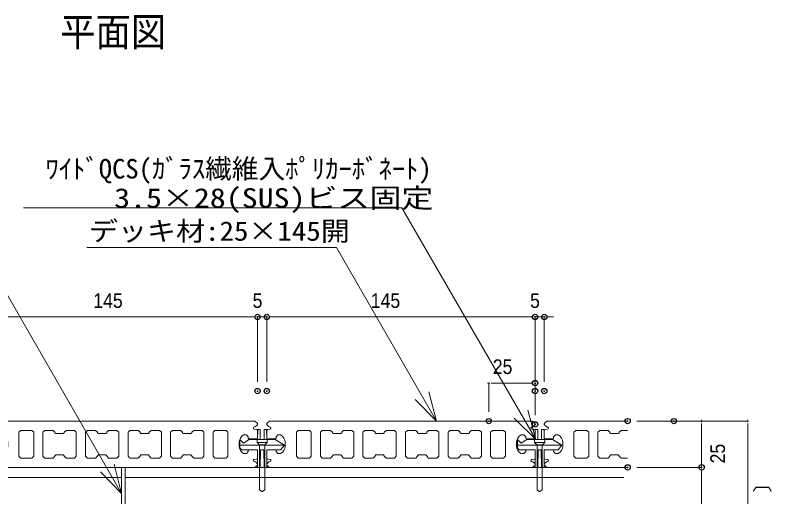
# Model space of a CAD drawing. Units: millimetres, scale not verified. Extents: x -12715 to 12220, y -3398 to 4210.
# Drawn here: x -1237.1 to -828.1, y 2784.6 to 3044.7 of the extents above; entities that cross this region are included whole.
import ezdxf
from ezdxf.enums import TextEntityAlignment as Align

# ---------------------------------------------------------------- set-up
doc = ezdxf.new("R2010")
doc.units = ezdxf.units.MM
doc.header["$LTSCALE"] = 5.7
doc.header["$PDMODE"] = 32
doc.header["$PDSIZE"] = 2.85
for name, color, linetype, lineweight in [('0-1_デッキ', 7, 'Continuous', 9), ('0-2_文字', 4, 'Continuous', 9), ('0-3_寸法', 7, 'Continuous', 9), ('0-5_根太', 4, 'Continuous', 9), ('0-7_0', 7, 'Continuous', 9), ('0-9_目地材', 7, 'Continuous', 9), ('0-B_WQCS', 4, 'Continuous', 9)]:
    doc.layers.add(name, color=color, linetype=linetype, lineweight=lineweight)
doc.layers.add('0-8_DEFPOINTS', color=7, linetype='Continuous')
doc.styles.add('Osaka', font='')
doc.styles.add('ＭＳ ゴシック', font='')
doc.styles.get('Osaka').set_extended_font_data('Osaka')
doc.styles.get('ＭＳ ゴシック').set_extended_font_data('MS Gothic')

# ---------------------------------------------------------------- blocks, each defined once
blk = doc.blocks.new('_DOT')
at = {"layer": '0-7_0'}
for p, q in [((-20, 0), (-40, 0)), ((-10, 0), (10, 0))]:
    blk.add_line(p, q, dxfattribs=at)
blk = doc.blocks.new('25×145開\u30002軸')
at = {"layer": '0-1_デッキ'}
for p, q in [((-2900, 440.1), (-2900, 429.4)), ((-2892.4, 413.5), (-2853.1, 382.1)), ((-2846.2, 378.5), (-2824.5, 371.9)), ((-2810, 352.5), (-2810, 346.2)), ((2810, 346.2), (2810, 352.5)), ((2824.5, 371.9), (2846.2, 378.5)), ((2853.1, 382.1), (2892.4, 413.5)), ((2900, 429.4), (2900, 440.1)), ((-2828.5, 326), (-2881.5, 321.2)), ((2881.5, 321.2), (2828.5, 326)), ((-2500, 40), (-2500, -40)), ((2500, -40), (2500, 40)), ((-2881.5, -321.2), (-2828.5, -326)), ((2828.5, -326), (2881.5, -321.2)), ((-2900, -429.4), (-2900, -440.1)), ((-2853.1, -382.1), (-2892.4, -413.5)), ((-2824.5, -371.9), (-2846.2, -378.5)), ((-2810, -346.2), (-2810, -352.5)), ((2810, -352.5), (2810, -346.2)), ((2846.2, -378.5), (2824.5, -371.9)), ((2892.4, -413.5), (2853.1, -382.1)), ((2900, -440.1), (2900, -429.4))]:
    blk.add_line(p, q, dxfattribs=at)
for points in [[(2892.7, 455.7), (2839.5, 500), (-2839.5, 500), (-2892.7, 455.7)], [(-2900, 301), (-2900, 130), (-2890, 120), (-2710, 120)], [(-2710, 120), (-2700, 130), (-2700, 160), (-2660, 200), (-2600, 200)], [(2600, 200), (2660, 200), (2700, 160), (2700, 130), (2710, 120), (2890, 120), (2900, 130), (2900, 301)], [(-2600, -200), (-2660, -200), (-2700, -160), (-2700, -130), (-2710, -120), (-2890, -120), (-2900, -130), (-2900, -301)], [(2900, -301), (2900, -130), (2890, -120), (2710, -120), (2700, -130), (2700, -160), (2660, -200), (2600, -200)], [(-2892.7, -455.7), (-2839.5, -500), (2839.5, -500), (2892.7, -455.7)]]:
    blk.add_lwpolyline(points, dxfattribs=at)
for points in [[(-2260, -259.9), (-2260, 259.9), (-2220, 299.9), (-1980, 300), (-1940, 260), (-1940, -260), (-1980, -300), (-2220, -299.9)], [(-1740, -260), (-1740, 260), (-1700, 300), (-1520, 300), (-1480, 260), (-1480, 250), (-1460, 230), (-1300, 230), (-1280, 250), (-1280, 260), (-1240, 300), (-1060, 300), (-1020, 260), (-1020, -260), (-1060, -300), (-1240, -300), (-1280, -260), (-1280, -250), (-1300, -230), (-1460, -230), (-1480, -250), (-1480, -260), (-1520, -300), (-1700, -300)], [(-780, 300), (-600, 300), (-560, 260), (-560, 250), (-540, 230), (-380, 230), (-360, 250), (-360, 260), (-320, 300), (-140, 300), (-100, 260), (-100, -260), (-140, -300), (-320, -300), (-360, -260), (-360, -250), (-380, -230), (-540, -230), (-560, -250), (-560, -260), (-600, -300), (-780, -300), (-820, -260), (-820, 260)], [(140, -300), (100, -260), (100, 260), (140, 300), (320, 300), (360, 260), (360, 250), (380, 230), (540, 230), (560, 250), (560, 260), (600, 300), (780, 300), (820, 260), (820, -260), (780, -300), (600, -300), (560, -260), (560, -250), (540, -230), (380, -230), (360, -250), (360, -260), (320, -300)], [(1280, -260), (1240, -300), (1060, -300), (1020, -260), (1020, 260), (1060, 300), (1240, 300), (1280, 260), (1280, 250), (1300, 230), (1460, 230), (1480, 250), (1480, 260), (1520, 300), (1700, 300), (1740, 260), (1740, -260), (1700, -300), (1520, -300), (1480, -260), (1480, -250), (1460, -230), (1300, -230), (1280, -250)], [(2260, -259.9), (2220, -299.9), (1980, -300), (1940, -260), (1940, 260), (1980, 300), (2220, 299.9), (2260, 259.9)]]:
    blk.add_lwpolyline(points, close=True, dxfattribs=at)
for centre, radius, start, end in [((-2879.7, 440.1), 20.3, 129.80557, 180), ((-2879.7, 429.4), 20.3, 180, 231.34019), ((-2840.4, 397.9), 20.3, 231.34019, 253.30076), ((-2830.3, 346.2), 20.3, 275.07961, 0), ((-2830.3, 352.5), 20.3, 0, 73.30076), ((2830.3, 352.5), 20.3, 106.69924, 180), ((2830.3, 346.2), 20.3, 180, 264.92039), ((2840.4, 397.9), 20.3, 286.69924, 308.65981), ((2879.7, 429.4), 20.3, 308.65981, 0), ((2879.7, 440.1), 20.3, 0, 50.19443), ((-2879.7, 301), 20.3, 95.07961, 180), ((-2688.3, 33.5), 188.4, 1.96794, 62.04932), ((2688.3, 33.5), 188.4, 117.95068, 178.03206), ((2879.7, 301), 20.3, 0, 84.92039), ((-2688.3, -33.5), 188.4, 297.95068, 358.03206), ((2688.3, -33.5), 188.4, 181.96794, 242.04932), ((-2879.7, -301), 20.3, 180, 264.92039), ((-2830.3, -346.2), 20.3, 0, 84.92039), ((2830.3, -346.2), 20.3, 95.07961, 180), ((2879.7, -301), 20.3, 275.07961, 0), ((-2879.7, -429.4), 20.3, 128.65981, 180), ((-2879.7, -440.1), 20.3, 180, 230.19443), ((-2840.4, -397.9), 20.3, 106.69924, 128.65981), ((-2830.3, -352.5), 20.3, 286.69924, 0), ((2830.3, -352.5), 20.3, 180, 253.30076), ((2840.4, -397.9), 20.3, 51.34019, 73.30076), ((2879.7, -429.4), 20.3, 0, 51.34019), ((2879.7, -440.1), 20.3, 309.80557, 0)]:
    blk.add_arc(centre, radius, start, end, dxfattribs=at)
blk = doc.blocks.new('グループ-57-1')
at = {"layer": '0-1_デッキ'}
for p, q in [((-48747.7, -3841.4), (-48747.7, -3852.1)), ((-48687.2, -3781.4), (-48740.3, -3825.7)), ((-48740, -3868), (-48700.8, -3899.4)), ((-48693.9, -3903), (-48672.2, -3909.5)), ((-46945.4, -3781.4), (-48687.2, -3781.4)), ((-48747.7, -3980.4), (-48747.7, -4151.4)), ((-48676.2, -3955.5), (-48729.1, -3960.2)), ((-48657.7, -3929), (-48657.7, -3935.3)), ((-48547.7, -4121.4), (-48507.7, -4081.4)), ((-48507.7, -4081.4), (-48447.7, -4081.4)), ((-48747.7, -4151.4), (-48737.7, -4161.4)), ((-48737.7, -4161.4), (-48557.7, -4161.4)), ((-48557.7, -4161.4), (-48547.7, -4151.4)), ((-48547.7, -4151.4), (-48547.7, -4121.4)), ((-48347.7, -4241.4), (-48347.7, -4321.4)), ((-48737.7, -4401.5), (-48747.7, -4411.5)), ((-48747.7, -4411.5), (-48747.7, -4582.5)), ((-48557.7, -4401.5), (-48737.7, -4401.5)), ((-48547.7, -4411.5), (-48557.7, -4401.5)), ((-48547.7, -4441.4), (-48547.7, -4411.5)), ((-48507.7, -4481.4), (-48547.7, -4441.4)), ((-48447.7, -4481.4), (-48507.7, -4481.4)), ((-48747.7, -4710.8), (-48747.7, -4721.5)), ((-48740.3, -4737.1), (-48687.2, -4781.4)), ((-48700.8, -4663.5), (-48740, -4694.9)), ((-48729.1, -4602.7), (-48676.2, -4607.4)), ((-48672.2, -4653.4), (-48693.9, -4659.9)), ((-48657.7, -4627.6), (-48657.7, -4633.9)), ((-48687.2, -4781.4), (-46945.4, -4781.4))]:
    blk.add_line(p, q, dxfattribs=at)
for centre, radius, start, end in [((-48727.3, -3841.4), 20.3, 129.80557, 180), ((-48727.3, -3852.1), 20.3, 180, 231.34019), ((-48688.1, -3883.5), 20.3, 231.34019, 253.30076), ((-48678, -3929), 20.3, 360, 73.30076), ((-48727.3, -3980.4), 20.3, 95.07961, 180), ((-48678, -3935.3), 20.3, 275.07961, 0), ((-48536, -4247.9), 188.4, 1.96794, 62.04932), ((-48536, -4315), 188.4, 297.95068, 358.03206), ((-48727.3, -4582.5), 20.3, 180, 264.92039), ((-48727.3, -4710.8), 20.3, 128.65981, 180), ((-48727.3, -4721.5), 20.3, 180, 230.19443), ((-48688.1, -4679.4), 20.3, 106.69924, 128.65981), ((-48678, -4627.6), 20.3, 360, 84.92039), ((-48678, -4633.9), 20.3, 286.69924, 0)]:
    blk.add_arc(centre, radius, start, end, dxfattribs=at)
at = {"layer": '0-9_目地材'}
for p, q in [((-48107.7, -4021.5), (-48067.7, -3981.5)), ((-48107.7, -4541.4), (-48107.7, -4021.5)), ((-48067.7, -3981.5), (-47827.7, -3981.4)), ((-47827.7, -3981.4), (-47787.7, -4021.4)), ((-47787.7, -4021.4), (-47787.7, -4541.4)), ((-47587.7, -4021.4), (-47547.7, -3981.4)), ((-47587.7, -4541.4), (-47587.7, -4021.4)), ((-47547.7, -3981.4), (-47367.7, -3981.4)), ((-47367.7, -3981.4), (-47327.7, -4021.4)), ((-47327.7, -4021.4), (-47327.7, -4031.4)), ((-47327.7, -4031.4), (-47307.7, -4051.4)), ((-47307.7, -4051.4), (-47147.7, -4051.4)), ((-47147.7, -4051.4), (-47127.7, -4031.4)), ((-47127.7, -4021.4), (-47087.7, -3981.4)), ((-47127.7, -4031.4), (-47127.7, -4021.4)), ((-47087.7, -3981.4), (-46945.4, -3981.4)), ((-48067.7, -4581.4), (-48107.7, -4541.4)), ((-47787.7, -4541.4), (-47827.7, -4581.5)), ((-47547.7, -4581.4), (-47587.7, -4541.4)), ((-47327.7, -4541.4), (-47367.7, -4581.4)), ((-47307.7, -4511.4), (-47327.7, -4531.4)), ((-47327.7, -4531.4), (-47327.7, -4541.4)), ((-47147.7, -4511.4), (-47307.7, -4511.4)), ((-47127.7, -4531.4), (-47147.7, -4511.4)), ((-47127.7, -4541.4), (-47127.7, -4531.4)), ((-47087.7, -4581.4), (-47127.7, -4541.4)), ((-47827.7, -4581.5), (-48067.7, -4581.4)), ((-47367.7, -4581.4), (-47547.7, -4581.4)), ((-46945.4, -4581.4), (-47087.7, -4581.4))]:
    blk.add_line(p, q, dxfattribs=at)
blk = doc.blocks.new('グループ-284-1')
at = {"layer": '0-5_根太'}
for p, q in [((-68227.9, -4781.4), (-57887.9, -4781.4)), ((-57887.9, -6181.4), (-57887.9, -4781.4)), ((-68227.9, -5001.4), (-57887.9, -5001.4)), ((-68227.9, -6117.4), (-57887.9, -6117.4)), ((-68227.9, -6181.4), (-57887.9, -6181.4))]:
    blk.add_line(p, q, dxfattribs=at)
blk = doc.blocks.new('グループ-285-1')
at = {"layer": '0-5_根太'}
for p, q in [((-57807.9, -4781.4), (-47027.9, -4781.4)), ((-57807.9, -6181.4), (-57807.9, -4781.4)), ((-57807.9, -5001.4), (-47027.9, -5001.4)), ((-57807.9, -6117.4), (-47027.9, -6117.4)), ((-57807.9, -6181.4), (-47027.9, -6181.4))]:
    blk.add_line(p, q, dxfattribs=at)
blk = doc.blocks.new('グループ-405-1')
at = {"layer": '0-B_WQCS'}
for p, q in [((-96.4, 658.2), (-99.7, 469.1)), ((-40, 670), (-84.4, 670)), ((-40, 670), (-40, 658.4)), ((-40, 658.4), (-40, 469.3)), ((40, 658.4), (40, 670)), ((84.4, 670), (40, 670)), ((40, 469.3), (40, 658.4)), ((99.7, 469.1), (96.4, 658.2)), ((480, 330), (-480, 330)), ((-280, 450), (280, 450)), ((400, 230), (480, 330)), ((-100, 211.1), (-100, -138)), ((-33.7, 210.7), (-39.8, -138.4)), ((39.8, -138.4), (33.7, 210.7)), ((100, -138), (100, 211.1)), ((-88, -150), (-40, -150)), ((-39.8, -138.4), (-40, -150)), ((40, -150), (39.8, -138.4)), ((40, -150), (88, -150))]:
    blk.add_line(p, q, dxfattribs=at)
blk.add_lwpolyline([(-480, 450), (-400, 370), (-280, 450), (-99.7, 470), (-96.4, 658.2), (-84.4, 670), (-40, 670), (-40, 450), (40, 450), (40, 670), (84.4, 670), (96.4, 658.2), (99.7, 470), (280, 450), (480, 330), (397.8, 230), (100, 230), (100, -138), (88, -150), (40, -150), (33.4, 230), (-33.4, 230), (-40, -150), (-88, -150), (-100, -138), (-100, 230), (-440, 230), (-480, 270)], close=True, dxfattribs=at)
for centre, start, end in [((-84.4, 658), 90, 179), ((84.4, 658), 1, 90), ((-88, -138), 180, 270), ((88, -138), 270, 0)]:
    blk.add_arc(centre, 12, start, end, dxfattribs=at)
blk = doc.blocks.new('グループ-406-1')
at = {"layer": '0-B_WQCS'}
for p, q in [((110, 390), (-110, 390)), ((-110, 390), (-79.9, 359.8)), ((56.4, 336.4), (-56.4, 336.4)), ((110, 390), (79.8, 359.8)), ((110, 450), (110, 390)), ((-56.4, 303.3), (-56.4, -634)), ((56.4, 303.3), (56.4, -634)), ((-56.4, -634), (-7.3, -668.4)), ((-7.3, -668.4), (0, -670))]:
    blk.add_line(p, q, dxfattribs=at)
for points in [[(110, 450), (-110, 450), (-110, 390)], [(0, -670), (7.2, -668.4), (56.4, -634)]]:
    blk.add_lwpolyline(points, dxfattribs=at)
for centre, start, end in [((-136.4, 303.3), 0, 45), ((136.4, 303.3), 135, 180)]:
    blk.add_arc(centre, 80, start, end, dxfattribs=at)
blk = doc.blocks.new('グループ-407-1')
at = {"layer": '0-B_WQCS'}
for name in ['グループ-405-1', 'グループ-406-1']:
    blk.add_blockref(name, (0, 0), dxfattribs=at)
blk = doc.blocks.new('WQCS2016断')
at = {"layer": '0-B_WQCS'}
blk.add_blockref('グループ-407-1', (0, 0), dxfattribs=at)

msp = doc.modelspace()

# ---------------------------------------------------------------- linework, layer by layer
at = {"layer": '0-2_文字'}
for p, q in [((-1028.055, 2940.694), (-1232.666, 2940.694)), ((-1028.055, 2940.694), (-955.753, 2815.464)), ((-1063.462, 2919.204), (-1198.411, 2919.204)), ((-1063.462, 2919.204), (-1009.341, 2825.464)), ((-1251.218, 2910.323), (-1179.611, 2786.296))]:
    msp.add_line(p, q, dxfattribs=at)
for points in [[(-1013.595, 2841.339), (-1009.341, 2825.464), (-1020.962, 2837.085)], [(-960.007, 2831.339), (-955.753, 2815.464), (-967.375, 2827.085)], [(-1183.587, 2802.243), (-1179.611, 2786.296), (-1191.027, 2798.118)]]:
    msp.add_lwpolyline(points, dxfattribs=at)
at = {"layer": '0-3_寸法'}
for p, q in [((-1248.602, 2881.707), (-1108.609, 2881.707)), ((-1108.609, 2881.707), (-1111.113, 2881.707)), ((-1106.106, 2846.707), (-1106.106, 2881.707)), ((-1106.106, 2846.707), (-1106.106, 2881.707)), ((-1106.106, 2881.707), (-1101.106, 2881.707)), ((-1101.106, 2846.707), (-1101.106, 2881.707)), ((-1101.106, 2846.707), (-1101.106, 2881.707)), ((-1098.602, 2881.707), (-958.609, 2881.707)), ((-1098.602, 2881.707), (-1096.098, 2881.707)), ((-958.609, 2881.707), (-961.113, 2881.707)), ((-956.106, 2846.707), (-956.106, 2881.707)), ((-956.106, 2846.707), (-956.106, 2881.707)), ((-956.106, 2881.707), (-951.106, 2881.707)), ((-951.106, 2846.707), (-951.106, 2881.707)), ((-948.602, 2881.707), (-946.098, 2881.707)), ((-981.106, 2830.464), (-981.106, 2846)), ((-978.602, 2846), (-958.61, 2846)), ((-956.106, 2828.698), (-956.106, 2846)), ((-901.048, 2825.464), (-866.048, 2825.464)), ((-876.048, 2825.464), (-841.048, 2825.464)), ((-866.048, 2822.96), (-866.048, 2802.968)), ((-841.048, 2822.96), (-841.048, 2672.968)), ((-901.048, 2800.464), (-866.048, 2800.464)), ((-901.048, 2800.464), (-866.048, 2800.464)), ((-866.048, 2767.968), (-866.048, 2797.96))]:
    msp.add_line(p, q, dxfattribs=at)
at = {"layer": '0-8_DEFPOINTS'}
for p in [(-1106.106, 2881.707), (-1101.106, 2881.707), (-956.106, 2881.707), (-951.106, 2881.707), (-956.106, 2846), (-1106.106, 2841.707), (-1101.106, 2841.707), (-956.106, 2841.707), (-951.106, 2841.707), (-981.106, 2825.464), (-906.048, 2825.464), (-881.048, 2825.464), (-956.106, 2823.698), (-906.048, 2800.464), (-866.048, 2800.464)]:
    msp.add_point(p, dxfattribs=at)

# ---------------------------------------------------------------- block references
at = {"layer": '0-1_デッキ', "xscale": 0.025, "yscale": 0.025}
for name, p in [('25×145開\u30002軸', (-1178.606, 2812.964)), ('25×145開\u30002軸', (-1028.606, 2812.964)), ('グループ-57-1', (267.586, 2920))]:
    msp.add_blockref(name, p, dxfattribs=at)
at = {"layer": '0-3_寸法', "xscale": 0.06259308, "yscale": 0.06259308}
for p in [(-1106.106, 2881.707), (-1106.106, 2881.707), (-956.106, 2881.707), (-956.106, 2881.707), (-956.106, 2846)]:
    msp.add_blockref('_DOT', p, dxfattribs=at)
for p, rotation in [((-1101.106, 2881.707), 180), ((-1101.106, 2881.707), 180), ((-951.106, 2881.707), 180), ((-981.106, 2846), 180), ((-866.048, 2825.464), 90), ((-841.048, 2825.464), 90), ((-866.048, 2800.464), 270), ((-866.048, 2800.464), 90)]:
    msp.add_blockref('_DOT', p, dxfattribs=dict(at, rotation=rotation))
at = {"layer": '0-5_根太', "xscale": 0.025, "yscale": 0.025}
for name in ['グループ-284-1', 'グループ-285-1']:
    msp.add_blockref(name, (267.586, 2920), dxfattribs=at)
at = {"layer": '0-B_WQCS', "xscale": 0.025, "yscale": 0.025}
for p in [(-1103.606, 2804.214), (-953.606, 2804.214)]:
    msp.add_blockref('WQCS2016断', p, dxfattribs=at)

# ---------------------------------------------------------------- texts
at = {"layer": '0-2_文字', "style": 'ＭＳ ゴシック'}
for s, height, width, p in [('平面図', 15.54, 0.9, (-1212.771, 3023.225)), ('3.5×28(SUS)ビス固定', 10.56, 1.2, (-1183.62, 2937.509)), ('デッキ材:25×145開', 10.45, 1.1, (-1197.199, 2919.731))]:
    msp.add_text(s, height=height, dxfattribs=dict(at, width=width)).set_placement(p, align=Align.BOTTOM_LEFT)
msp.add_text('ﾜｲﾄﾞQCS(ｶﾞﾗｽ繊維入ﾎﾟﾘｶｰﾎﾞﾈｰﾄ)', height=10.56, dxfattribs=at).set_placement((-1220.724, 2953.296), align=Align.BOTTOM_LEFT)
at = {"layer": '0-3_寸法', "style": 'Osaka', "width": 0.9}
for s, p in [('145', (-1194.894, 2884.207)), ('5', (-1108.777, 2884.207)), ('145', (-1044.894, 2884.207)), ('5', (-958.777, 2884.207)), ('25', (-978.948, 2848.5))]:
    msp.add_text(s, height=7.918, dxfattribs=at).set_placement(p, align=Align.BOTTOM_LEFT)
msp.add_text('25', height=7.918, rotation=90, dxfattribs=at).set_placement((-851.063, 2802.622), align=Align.BOTTOM_LEFT)
at = {"layer": '0-3_寸法', "style": 'Osaka'}
msp.add_text('〕', height=7.918, rotation=90, dxfattribs=at).set_placement((-826.775, 2786.914), align=Align.BOTTOM_LEFT)

doc.saveas('drawing.dxf')
